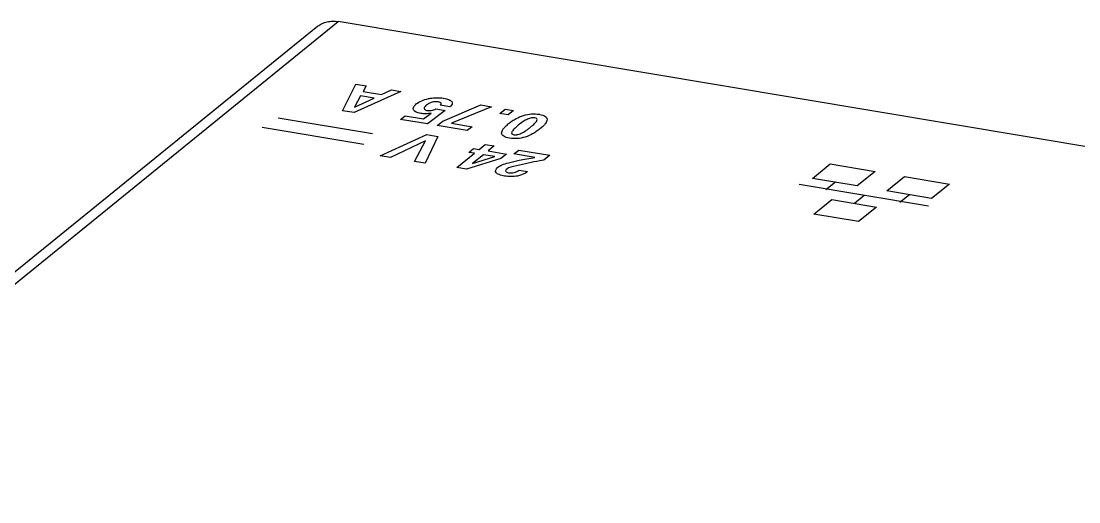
# Paper-space layout 'HD-MD4X2-4K-E_1' of a CAD drawing. Header units: inches. Extents: x 0 to 22, y 0 to 17.
# Drawn here: x 13.644 to 15.169, y 9.597 to 10.289 of the extents above; entities that cross this region are included whole.
import ezdxf

# ---------------------------------------------------------------- set-up
doc = ezdxf.new("R2010")
doc.units = ezdxf.units.IN
doc.header["$LTSCALE"] = 1.21
doc.header["$MEASUREMENT"] = 0
doc.layers.get('0').update_dxf_attribs({"linetype": 'CONTINUOUS'})

psp = doc.layouts.new('HD-MD4X2-4K-E_1')

# ---------------------------------------------------------------- linework, layer by layer
at = {"color": 7, "linetype": 'Continuous'}
for p, q in [((11.9715, 8.5637), (14.1012, 10.2888)), ((20.2636, 9.2582), (14.1012, 10.2888)), ((11.9418, 8.557), (14.0714, 10.2821)), ((14.1074, 10.1604), (14.1267, 10.1988)), ((14.1267, 10.1988), (14.1413, 10.1964)), ((14.1413, 10.1964), (14.1369, 10.1882)), ((14.1912, 10.188), (14.1243, 10.1576)), ((14.1334, 10.1819), (14.1245, 10.1657)), ((14.1245, 10.1657), (14.1527, 10.1787)), ((14.1527, 10.1787), (14.1334, 10.1819)), ((14.1369, 10.1882), (14.1633, 10.1837)), ((14.1633, 10.1837), (14.1777, 10.1903)), ((14.1777, 10.1903), (14.1912, 10.188)), ((14.2417, 10.163), (14.2554, 10.1607)), ((14.2622, 10.166), (14.2482, 10.1684)), ((14.2518, 10.1453), (14.3068, 10.1687)), ((14.3223, 10.1661), (14.2643, 10.1424)), ((14.3068, 10.1687), (14.3223, 10.1661)), ((14.3342, 10.1565), (14.342, 10.1628)), ((14.342, 10.1628), (14.3538, 10.1608)), ((14.1503, 10.1269), (14.0144, 10.1497)), ((14.1243, 10.1576), (14.1074, 10.1604)), ((14.1909, 10.1478), (14.1976, 10.1532)), ((14.2297, 10.1413), (14.1909, 10.1478)), ((14.1976, 10.1532), (14.2241, 10.1488)), ((14.2241, 10.1488), (14.2351, 10.1567)), ((14.2554, 10.1607), (14.2297, 10.1413)), ((14.346, 10.1545), (14.3342, 10.1565)), ((14.3538, 10.1608), (14.346, 10.1545)), ((14.1381, 10.1115), (13.9912, 10.136)), ((14.2439, 10.1389), (14.2518, 10.1453)), ((14.2872, 10.1317), (14.2439, 10.1389)), ((14.2643, 10.1424), (14.2942, 10.1374)), ((14.2942, 10.1374), (14.2872, 10.1317)), ((14.1617, 10.0955), (14.229, 10.1259)), ((14.2268, 10.1172), (14.1763, 10.0931)), ((14.2112, 10.0873), (14.2268, 10.1172)), ((14.2449, 10.1233), (14.2267, 10.0847)), ((14.229, 10.1259), (14.2449, 10.1233)), ((14.2894, 10.1004), (14.2962, 10.106)), ((14.2962, 10.106), (14.3043, 10.1046)), ((14.3043, 10.1046), (14.3132, 10.1118)), ((14.3132, 10.1118), (14.3262, 10.1097)), ((14.3262, 10.1097), (14.3173, 10.1024)), ((14.3173, 10.1024), (14.3437, 10.098)), ((14.3546, 10.0981), (14.3616, 10.1037)), ((14.3616, 10.1037), (14.4064, 10.0962)), ((14.1763, 10.0931), (14.1617, 10.0955)), ((14.2267, 10.0847), (14.2112, 10.0873)), ((14.272, 10.0785), (14.2975, 10.0991)), ((14.3354, 10.0913), (14.2861, 10.0761)), ((14.2975, 10.0991), (14.2894, 10.1004)), ((14.3105, 10.0969), (14.2946, 10.0841)), ((14.2946, 10.0841), (14.3269, 10.0942)), ((14.3269, 10.0942), (14.3105, 10.0969)), ((14.3437, 10.098), (14.3354, 10.0913)), ((14.3846, 10.0931), (14.3546, 10.0981)), ((14.3978, 10.0893), (14.3918, 10.0881)), ((14.4064, 10.0962), (14.3978, 10.0893)), ((14.2861, 10.0761), (14.272, 10.0785)), ((14.3619, 10.0747), (14.3742, 10.0726)), ((14.3742, 10.0726), (14.3738, 10.0722)), ((14.785, 10.0628), (14.8108, 10.0837)), ((14.8108, 10.0837), (14.8754, 10.0729)), ((14.8754, 10.0729), (14.8496, 10.052)), ((14.8496, 10.052), (14.785, 10.0628)), ((14.8044, 10.0468), (14.8184, 10.0581)), ((14.8924, 10.0447), (14.9181, 10.0656)), ((14.9181, 10.0656), (14.9827, 10.0547)), ((14.9528, 10.0228), (14.7659, 10.0541)), ((14.957, 10.0339), (14.8924, 10.0447)), ((14.9111, 10.0285), (14.9251, 10.0398)), ((14.9827, 10.0547), (14.957, 10.0339)), ((14.7872, 10.0114), (14.813, 10.0323)), ((14.813, 10.0323), (14.8776, 10.0215)), ((14.8457, 10.0273), (14.8597, 10.0386)), ((14.8518, 10.0006), (14.7872, 10.0114)), ((14.8776, 10.0215), (14.8518, 10.0006))]:
    psp.add_line(p, q, dxfattribs=at)
for points, knots in [([(14.0714, 10.2821), (14.0734, 10.2836), (14.0777, 10.2863), (14.085, 10.2888), (14.0929, 10.2897), (14.0984, 10.2893), (14.1012, 10.2888)], [0, 0, 0, 0, 0.23659, 0.479216, 0.732981, 1, 1, 1, 1]), ([(14.2351, 10.1567), (14.2325, 10.1563), (14.2272, 10.1557), (14.2196, 10.1563), (14.2129, 10.1582), (14.2092, 10.1616), (14.2093, 10.1659), (14.2136, 10.1705), (14.2208, 10.175), (14.2286, 10.1774), (14.2329, 10.1782), (14.2338, 10.1784)], [0, 0, 0, 0, 0.099147, 0.198246, 0.320215, 0.435993, 0.553609, 0.68047, 0.829313, 0.968799, 1, 1, 1, 1]), ([(14.2338, 10.1784), (14.2366, 10.1788), (14.2434, 10.1795), (14.2528, 10.1787), (14.2607, 10.1767), (14.2668, 10.1729), (14.2653, 10.1685), (14.2624, 10.1661)], [0, 0, 0, 0, 0.153489, 0.367111, 0.547432, 0.705588, 1, 1, 1, 1]), ([(14.2273, 10.1677), (14.2258, 10.1664), (14.2236, 10.1635), (14.228, 10.1606), (14.2357, 10.1606), (14.2399, 10.1621), (14.2417, 10.163)], [0, 0, 0, 0, 0.297244, 0.563134, 0.771383, 1, 1, 1, 1]), ([(14.2482, 10.1684), (14.2493, 10.1693), (14.2506, 10.1716), (14.2452, 10.1737), (14.2373, 10.1732), (14.2314, 10.1707), (14.2288, 10.169), (14.2275, 10.1679), (14.2273, 10.1677)], [0, 0, 0, 0, 0.186733, 0.371842, 0.637027, 0.789622, 0.970845, 1, 1, 1, 1]), ([(14.3483, 10.1208), (14.3449, 10.1214), (14.339, 10.1231), (14.3358, 10.1282), (14.3383, 10.1333), (14.3424, 10.1379), (14.3468, 10.1418), (14.3518, 10.1456), (14.3586, 10.1498), (14.3674, 10.1538), (14.38, 10.1563), (14.3878, 10.1558), (14.3915, 10.1552), (14.3919, 10.1551)], [0, 0, 0, 0, 0.109272, 0.21277, 0.335757, 0.409913, 0.494101, 0.578196, 0.652448, 0.776203, 0.880139, 0.989109, 1, 1, 1, 1]), ([(14.3919, 10.1551), (14.3948, 10.1545), (14.4003, 10.1528), (14.4033, 10.1478), (14.4008, 10.1427), (14.3967, 10.1381), (14.3922, 10.1342), (14.3872, 10.1304), (14.3804, 10.1262), (14.3717, 10.1222), (14.3591, 10.1197), (14.3517, 10.1202), (14.3483, 10.1208)], [0, 0, 0, 0, 0.100221, 0.206241, 0.332543, 0.408578, 0.494848, 0.581358, 0.657369, 0.782915, 0.888377, 1, 1, 1, 1]), ([(14.3783, 10.1366), (14.3794, 10.1375), (14.3816, 10.1393), (14.3849, 10.1425), (14.3876, 10.1456), (14.3883, 10.1488), (14.385, 10.1505), (14.3792, 10.1503), (14.3733, 10.148), (14.367, 10.1443), (14.363, 10.1413), (14.3608, 10.1395)], [0, 0, 0, 0, 0.102793, 0.191833, 0.330381, 0.425007, 0.500325, 0.575393, 0.671238, 0.810439, 1, 1, 1, 1]), ([(14.3608, 10.1395), (14.3586, 10.1377), (14.355, 10.1346), (14.3516, 10.1305), (14.3508, 10.1273), (14.3541, 10.1255), (14.3599, 10.1258), (14.3658, 10.1281), (14.3705, 10.1308), (14.3748, 10.1338), (14.3771, 10.1356), (14.3783, 10.1366)], [0, 0, 0, 0, 0.189262, 0.328308, 0.424639, 0.499927, 0.575053, 0.670394, 0.809123, 0.897858, 1, 1, 1, 1]), ([(14.3316, 10.0791), (14.3331, 10.0802), (14.3378, 10.0827), (14.3482, 10.0861), (14.3643, 10.0895), (14.377, 10.0918), (14.3846, 10.0931)], [0, 0, 0, 0, 0.141209, 0.329188, 0.600299, 1, 1, 1, 1]), ([(14.3918, 10.0881), (14.3805, 10.086), (14.3653, 10.0827), (14.3469, 10.0786), (14.3441, 10.0763)], [0, 0, 0, 0, 0.680942, 1, 1, 1, 1]), ([(14.3738, 10.0722), (14.3707, 10.0697), (14.3625, 10.0661), (14.3499, 10.0652), (14.3409, 10.0661), (14.3331, 10.068), (14.3267, 10.0718), (14.3282, 10.0764), (14.3314, 10.0789), (14.3316, 10.0791)], [0, 0, 0, 0, 0.235869, 0.359106, 0.500783, 0.641489, 0.763871, 0.986193, 1, 1, 1, 1]), ([(14.3441, 10.0763), (14.3428, 10.0753), (14.3416, 10.0728), (14.3459, 10.071), (14.3507, 10.0706), (14.3567, 10.0714), (14.3601, 10.0734), (14.3619, 10.0747)], [0, 0, 0, 0, 0.221271, 0.443338, 0.584515, 0.708032, 1, 1, 1, 1])]:
    psp.add_open_spline(points, degree=3, knots=knots, dxfattribs=at)

doc.saveas('drawing.dxf')
